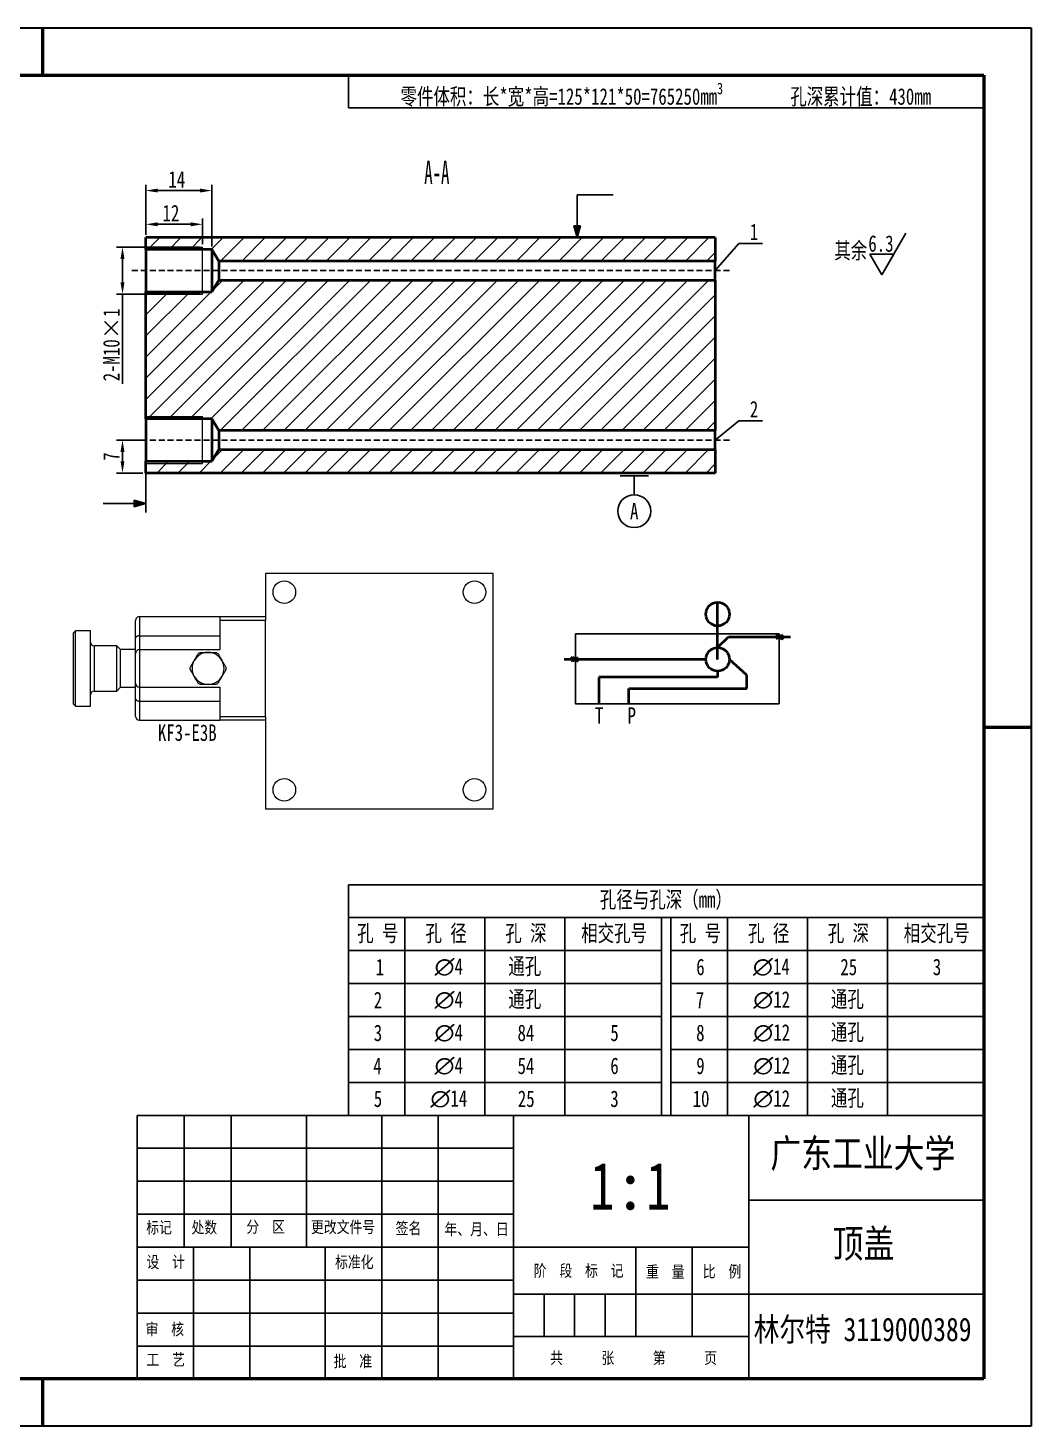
# Model space of a CAD drawing. Header units: millimetres. Extents: x 786 to 1206, y 249 to 546.
# Drawn here: x 992.7 to 1205.8, y 248.9 to 545.9 of the extents above; entities that cross this region are included whole.
import ezdxf
from ezdxf import colors
from ezdxf.entities.mleader import LeaderData, LeaderLine
from ezdxf.math import Vec2, Vec3

# ---------------------------------------------------------------- set-up
doc = ezdxf.new("R2010")
doc.units = ezdxf.units.MM
doc.linetypes.add('HIDDEN', pattern=[1.905, 1.27, -0.635])
doc.layers.add('10', color=7, linetype='Continuous')
for name, color, linetype, lineweight in [('总内框线', 7, 'Continuous', 50), ('总外框线', 7, 'Continuous', 30), ('粗实线', 7, 'Continuous', 40), ('细实线', 7, 'Continuous', 25), ('虚虚线', 7, 'Continuous', 15)]:
    doc.layers.add(name, color=color, linetype=linetype, lineweight=lineweight)
doc.styles.add('SLDTEXTSTYLE4', font='TXT', dxfattribs={"width": 0.7})
doc.styles.get("Standard").update_dxf_attribs({"font": '', "height": 3.5})
doc.styles.add('陈杰（2）', font='gbenor.shx', dxfattribs={"width": 0.8, "bigfont": 'gbcbig.shx'})
doc.styles.get('Standard').set_extended_font_data('HYSWLongFangSong')
doc.dimstyles.new('ISO-25', dxfattribs={"dimtxt": 2.5, "dimasz": 2.5, "dimexe": 1.25, "dimexo": 0.625, "dimtad": 1, "dimtxsty": 'Standard', "dimcen": 2.5, "dimadec": 0, "dimazin": 0, "dimtfac": 1, "dimtmove": 0, "dimatfit": 3, "dimfxl": 1, "dimarcsym": 0})
pattern_1 = [(45, (782.3147, 267.5102), (-2.245064, 2.245064), [])]

# ---------------------------------------------------------------- blocks, each defined once
blk = doc.blocks.new('*D43')
at = {"color": 0, "lineweight": -2, "transparency": 16777216}
for p, q in [((1029.11, 499.36), (1011.51, 499.36)), ((1012.76, 496.86), (1012.76, 491.86)), ((1029.11, 489.36), (1011.51, 489.36)), ((1012.76, 489.36), (1012.76, 470.31))]:
    blk.add_line(p, q, dxfattribs=at)
at = {"color": 0, "transparency": 16777216}
for points in [[(1012.34, 496.86), (1013.18, 496.86), (1012.76, 499.36)], [(1012.34, 491.86), (1013.18, 491.86), (1012.76, 489.36)]]:
    blk.add_solid(points, dxfattribs=at)
at = {"layer": 'Defpoints', "color": 0, "transparency": 16777216}
for p in [(1012.76, 499.36), (1029.74, 499.36), (1029.74, 489.36)]:
    blk.add_point(p, dxfattribs=at)
at = {"color": 0, "transparency": 16777216, "insert": (1008.63, 478.59), "char_height": 3.5, "attachment_point": 2, "rotation": 90}
blk.add_mtext('2-M10{\\fSimSun|b0|i0|c134|p2;×}1', dxfattribs=at)
blk = doc.blocks.new('*D44')
at = {"color": 0, "lineweight": -2, "transparency": 16777216}
for p, q in [((1017.74, 501.99), (1017.74, 505.45)), ((1029.74, 499.99), (1029.74, 505.45)), ((1020.24, 504.2), (1027.24, 504.2))]:
    blk.add_line(p, q, dxfattribs=at)
at = {"color": 0, "transparency": 16777216}
for points in [[(1020.24, 504.62), (1020.24, 503.78), (1017.74, 504.2)], [(1027.24, 504.62), (1027.24, 503.78), (1029.74, 504.2)]]:
    blk.add_solid(points, dxfattribs=at)
at = {"layer": 'Defpoints', "color": 0, "transparency": 16777216}
for p in [(1029.74, 504.2), (1017.74, 501.36), (1029.74, 499.36)]:
    blk.add_point(p, dxfattribs=at)
at = {"color": 0, "transparency": 16777216, "insert": (1023.05, 508.33), "char_height": 3.5, "attachment_point": 2}
blk.add_mtext('12', dxfattribs=at)
blk = doc.blocks.new('*D45')
at = {"color": 0, "lineweight": -2, "transparency": 16777216}
for p, q in [((1017.74, 501.99), (1017.74, 512.61)), ((1029.24, 511.36), (1020.24, 511.36)), ((1031.74, 499.49), (1031.74, 512.61))]:
    blk.add_line(p, q, dxfattribs=at)
at = {"color": 0, "transparency": 16777216}
for points in [[(1020.24, 511.78), (1020.24, 510.95), (1017.74, 511.36)], [(1029.24, 511.78), (1029.24, 510.95), (1031.74, 511.36)]]:
    blk.add_solid(points, dxfattribs=at)
at = {"layer": 'Defpoints', "color": 0, "transparency": 16777216}
for p in [(1017.74, 511.36), (1017.74, 501.36), (1031.74, 498.86)]:
    blk.add_point(p, dxfattribs=at)
at = {"color": 0, "transparency": 16777216, "insert": (1024.3, 515.49), "char_height": 3.5, "attachment_point": 2}
blk.add_mtext('14', dxfattribs=at)
blk = doc.blocks.new('*D53')
at = {"color": 0, "lineweight": -2, "transparency": 16777216}
for p, q in [((1017.11, 458.36), (1011.51, 458.36)), ((1012.76, 455.86), (1012.76, 453.86)), ((1017.11, 451.36), (1011.51, 451.36))]:
    blk.add_line(p, q, dxfattribs=at)
at = {"color": 0, "transparency": 16777216}
for points in [[(1012.34, 455.86), (1013.18, 455.86), (1012.76, 458.36)], [(1012.34, 453.86), (1013.18, 453.86), (1012.76, 451.36)]]:
    blk.add_solid(points, dxfattribs=at)
at = {"layer": 'Defpoints', "color": 0, "transparency": 16777216}
for p in [(1017.74, 458.36), (1012.76, 451.36), (1017.74, 451.36)]:
    blk.add_point(p, dxfattribs=at)
at = {"color": 0, "transparency": 16777216, "insert": (1010.38, 454.86), "char_height": 3.5, "attachment_point": 5, "rotation": 90}
blk.add_mtext('7', dxfattribs=at)
blk = doc.blocks.new('_None')
blk = doc.blocks.new('粗糙度')
at = {"layer": '细实线'}
for p, q in [((0, 0), (5.12, 8.87)), ((2.56, 4.43), (-2.56, 4.43)), ((-2.56, 4.43), (0, 0)), ((2.56, 4.43), (0, 0))]:
    blk.add_line(p, q, dxfattribs=at)

msp = doc.modelspace()

# ---------------------------------------------------------------- hatches: boundary and pattern name
h = msp.add_hatch(color=256)
h.dxf.hatch_style = 1
h.paths.add_polyline_path([(1110.097, 503.854), (1109.373, 503.854), (1109.373, 501.364)])
h.paths.add_polyline_path([(1109.373, 503.854), (1108.648, 503.854), (1109.373, 501.364)])
at = {"linetype": 'Continuous', "lineweight": 0}
h = msp.add_hatch(dxfattribs=at)
h.set_pattern_fill('ANSI31', style=0)
h.set_pattern_definition(pattern_1)
h.paths.add_polyline_path([(1138.737, 496.364), (1138.737, 501.364), (1017.737, 501.364), (1017.737, 498.864), (1031.737, 498.864), (1033.239, 496.364)], flags=0)
h = msp.add_hatch(dxfattribs=at)
h.set_pattern_fill('ANSI31', style=0)
h.set_pattern_definition(pattern_1)
h.paths.add_polyline_path([(1138.737, 460.364), (1138.737, 492.364), (1033.239, 492.364), (1031.737, 489.864), (1017.737, 489.864), (1017.737, 462.864), (1031.737, 462.864), (1033.239, 460.364)], flags=0)
h = msp.add_hatch(dxfattribs=at)
h.set_pattern_fill('ANSI31', style=0)
h.set_pattern_definition(pattern_1)
h.paths.add_polyline_path([(1138.737, 451.364), (1138.737, 456.364), (1033.239, 456.364), (1031.737, 453.864), (1017.737, 453.864), (1017.737, 451.364)], flags=0)
h = msp.add_hatch(color=256)
h.dxf.hatch_style = 1
h.paths.add_polyline_path([(1015.246, 445.63), (1015.246, 444.905), (1017.737, 444.905)])
h.paths.add_polyline_path([(1015.246, 444.905), (1015.246, 444.181), (1017.737, 444.905)])

# ---------------------------------------------------------------- linework, layer by layer
for p, q in [((1060.761, 528.907), (1060.761, 535.907)), ((1139.845, 535.907), (1195.845, 535.907)), ((1195.845, 535.907), (1195.845, 355.907)), ((1060.761, 528.907), (1195.845, 528.907)), ((1117.005, 510.459), (1109.373, 510.459)), ((1109.373, 510.459), (1109.373, 501.364)), ((1109.373, 501.364), (1108.648, 503.854)), ((1108.648, 503.854), (1109.373, 503.854)), ((1109.373, 501.364), (1110.097, 503.854)), ((1110.097, 503.854), (1109.373, 503.854)), ((1017.737, 458.364), (1017.737, 442.961)), ((1017.737, 444.905), (1015.246, 445.63)), ((1015.246, 445.63), (1015.246, 444.905)), ((1008.642, 444.905), (1017.737, 444.905)), ((1017.737, 444.905), (1015.246, 444.181)), ((1015.246, 444.181), (1015.246, 444.905)), ((1060.761, 356.907), (1060.761, 363.907)), ((1060.761, 363.907), (1195.845, 363.907)), ((1127.303, 356.907), (1060.761, 356.907)), ((1060.761, 356.907), (1060.761, 349.907)), ((1060.761, 356.907), (1072.761, 356.907)), ((1072.761, 356.907), (1072.761, 328.907)), ((1089.761, 356.907), (1101.761, 356.907)), ((1089.761, 328.907), (1089.761, 356.907)), ((1106.761, 356.907), (1106.761, 328.907)), ((1127.303, 356.907), (1129.303, 356.907)), ((1127.303, 356.907), (1127.303, 328.907)), ((1195.845, 356.907), (1129.303, 356.907)), ((1129.303, 356.907), (1129.303, 349.907)), ((1129.303, 356.907), (1141.303, 356.907)), ((1129.303, 356.907), (1129.303, 328.907)), ((1141.303, 356.907), (1141.303, 328.907)), ((1158.303, 328.907), (1158.303, 356.907)), ((1158.303, 356.907), (1170.303, 356.907)), ((1175.303, 356.907), (1175.303, 328.907)), ((1127.303, 349.907), (1060.761, 349.907)), ((1060.761, 349.907), (1060.761, 328.907)), ((1072.761, 349.907), (1084.761, 349.907)), ((1195.845, 349.907), (1129.303, 349.907)), ((1129.303, 349.907), (1129.303, 328.907)), ((1141.303, 349.907), (1153.303, 349.907)), ((1127.303, 342.907), (1060.761, 342.907)), ((1072.761, 342.907), (1072.761, 314.907)), ((1089.761, 314.907), (1089.761, 342.907)), ((1106.761, 342.907), (1106.761, 314.907)), ((1127.303, 342.907), (1127.303, 314.907)), ((1195.845, 342.907), (1129.303, 342.907)), ((1129.303, 342.907), (1129.303, 314.907)), ((1141.303, 342.907), (1141.303, 314.907)), ((1158.303, 314.907), (1158.303, 342.907)), ((1175.303, 342.907), (1175.303, 314.907)), ((1127.303, 335.907), (1060.761, 335.907)), ((1060.761, 335.907), (1060.761, 314.907)), ((1195.845, 335.907), (1129.303, 335.907)), ((1129.303, 335.907), (1129.303, 314.907)), ((1127.303, 328.907), (1060.761, 328.907)), ((1195.845, 328.907), (1129.303, 328.907)), ((1127.303, 321.907), (1060.761, 321.907)), ((1195.845, 321.907), (1129.303, 321.907)), ((1015.845, 314.907), (1195.845, 314.907)), ((1015.845, 258.907), (1015.845, 314.907)), ((1025.845, 314.907), (1025.845, 286.907)), ((1035.845, 314.907), (1035.845, 286.907)), ((1051.845, 314.907), (1051.845, 286.907)), ((1118.386, 314.907), (1051.845, 314.907)), ((1067.845, 314.907), (1067.845, 286.907)), ((1079.845, 314.907), (1079.845, 258.907)), ((1095.845, 314.907), (1095.845, 258.907)), ((1145.845, 258.907), (1145.845, 314.907)), ((1195.845, 314.907), (1195.845, 258.907)), ((1015.845, 307.907), (1095.845, 307.907)), ((1015.845, 300.907), (1095.845, 300.907)), ((1145.845, 296.907), (1195.845, 296.907)), ((1015.845, 293.907), (1095.845, 293.907)), ((1015.845, 286.907), (1145.845, 286.907)), ((1027.845, 286.907), (1027.845, 258.907)), ((1039.845, 286.907), (1039.845, 258.907)), ((1055.845, 286.907), (1055.845, 258.907)), ((1067.845, 286.907), (1067.845, 258.907)), ((1121.845, 267.907), (1121.845, 286.907)), ((1133.845, 267.907), (1133.845, 286.907)), ((1015.845, 279.907), (1095.845, 279.907)), ((1095.845, 276.907), (1145.845, 276.907)), ((1102.345, 276.907), (1102.345, 267.907)), ((1108.845, 276.907), (1108.845, 267.907)), ((1115.345, 276.907), (1115.345, 267.907)), ((1145.845, 276.907), (1195.845, 276.907)), ((1015.845, 272.907), (1095.845, 272.907)), ((1095.845, 267.907), (1145.845, 267.907)), ((1015.845, 265.907), (1095.845, 265.907)), ((1195.845, 258.907), (1015.845, 258.907))]:
    msp.add_line(p, q)
at = {"color": 7, "linetype": 'Continuous', "lineweight": 40}
for p, q in [((1138.737, 501.364), (1017.737, 501.364)), ((1017.737, 498.864), (1017.737, 501.364)), ((1138.737, 501.364), (1138.737, 496.364)), ((1031.737, 498.864), (1017.737, 498.864)), ((1017.737, 498.864), (1017.737, 489.864)), ((1031.737, 498.864), (1031.737, 489.864)), ((1033.239, 496.364), (1031.737, 498.864)), ((1138.737, 496.364), (1033.239, 496.364)), ((1033.239, 496.364), (1033.239, 492.364)), ((1138.737, 492.364), (1138.737, 496.364)), ((1031.737, 489.864), (1033.239, 492.364)), ((1033.239, 492.364), (1138.737, 492.364)), ((1138.737, 492.364), (1138.737, 460.364)), ((1017.737, 489.864), (1031.737, 489.864)), ((1017.737, 462.864), (1017.737, 489.864)), ((1031.737, 462.864), (1017.737, 462.864)), ((1017.737, 462.864), (1017.737, 453.864)), ((1031.737, 462.864), (1031.737, 453.864)), ((1033.239, 460.364), (1031.737, 462.864)), ((1138.737, 460.364), (1033.239, 460.364)), ((1033.239, 460.364), (1033.239, 456.364)), ((1138.737, 456.364), (1138.737, 460.364)), ((1031.737, 453.864), (1033.239, 456.364)), ((1033.239, 456.364), (1138.737, 456.364)), ((1138.737, 456.364), (1138.737, 451.364)), ((1017.737, 451.364), (1017.737, 453.864)), ((1017.737, 453.864), (1031.737, 453.864)), ((1138.737, 451.364), (1017.737, 451.364))]:
    msp.add_line(p, q, dxfattribs=at)
at = {"color": 7, "linetype": 'Continuous', "lineweight": 0}
for p, q in [((1017.737, 499.364), (1029.737, 499.364)), ((1029.737, 489.364), (1029.737, 499.364)), ((1017.737, 489.364), (1029.737, 489.364)), ((1017.737, 463.364), (1029.737, 463.364)), ((1029.737, 453.364), (1029.737, 463.364)), ((1017.737, 453.364), (1029.737, 453.364))]:
    msp.add_line(p, q, dxfattribs=at)
at = {"linetype": 'HIDDEN'}
for p, q in [((1141.737, 494.364), (1014.737, 494.364)), ((1141.737, 458.364), (1014.737, 458.364))]:
    msp.add_line(p, q, dxfattribs=at)
at = {"color": 7, "linetype": 'Continuous', "lineweight": 15}
for p, q in [((1043.147, 430.047), (1043.147, 420.847)), ((1091.547, 430.047), (1043.147, 430.047)), ((1091.547, 380.047), (1091.547, 430.047)), ((1015.547, 416.297), (1015.547, 420.047)), ((1016.347, 420.847), (1016.347, 416.776)), ((1016.347, 420.847), (1033.547, 420.847)), ((1033.547, 420.847), (1043.147, 420.847)), ((1033.547, 420.047), (1033.547, 420.847)), ((1043.147, 420.047), (1033.547, 420.047)), ((1033.547, 413.847), (1033.547, 420.047)), ((1043.147, 420.847), (1043.147, 420.047)), ((1043.147, 399.647), (1043.147, 420.047)), ((1002.747, 417.847), (1002.347, 417.447)), ((1002.347, 402.247), (1002.347, 417.447)), ((1005.947, 417.847), (1002.747, 417.847)), ((1002.747, 401.847), (1002.747, 417.847)), ((1005.947, 401.847), (1005.947, 417.847)), ((1015.547, 413.047), (1015.547, 416.297)), ((1016.347, 416.776), (1016.347, 413.847)), ((1016.347, 416.776), (1033.547, 416.776)), ((1011.547, 414.647), (1006.747, 414.647)), ((1012.347, 413.847), (1011.547, 414.647)), ((1011.547, 405.047), (1011.547, 414.647)), ((1015.547, 413.847), (1012.347, 413.847)), ((1012.347, 405.847), (1012.347, 413.847)), ((1015.547, 406.647), (1015.547, 413.047)), ((1016.347, 413.847), (1016.347, 405.847)), ((1016.347, 413.847), (1033.547, 413.847)), ((1006.747, 405.047), (1011.547, 405.047)), ((1011.547, 405.047), (1012.347, 405.847)), ((1012.347, 405.847), (1015.547, 405.847)), ((1015.547, 403.398), (1015.547, 406.647)), ((1016.347, 405.847), (1033.547, 405.847)), ((1016.347, 405.847), (1016.347, 402.919)), ((1033.547, 399.647), (1033.547, 405.847)), ((1002.347, 402.247), (1002.747, 401.847)), ((1002.747, 401.847), (1005.947, 401.847)), ((1015.547, 399.647), (1015.547, 403.398)), ((1016.347, 402.919), (1033.547, 402.919)), ((1016.347, 402.919), (1016.347, 398.847)), ((1016.347, 398.847), (1033.547, 398.847)), ((1033.547, 399.647), (1043.147, 399.647)), ((1033.547, 398.847), (1033.547, 399.647)), ((1043.147, 398.847), (1033.547, 398.847)), ((1043.147, 399.647), (1043.147, 398.847)), ((1043.147, 398.847), (1043.147, 380.047)), ((1043.147, 380.047), (1091.547, 380.047))]:
    msp.add_line(p, q, dxfattribs=at)
at = {"color": 8, "linetype": 'Continuous', "lineweight": 15}
for p, q in [((1006.747, 414.647), (1006.747, 409.847)), ((1006.747, 409.847), (1006.747, 405.047))]:
    msp.add_line(p, q, dxfattribs=at)
msp.add_lwpolyline([(1109.027, 417.194), (1152.282, 417.194), (1152.282, 402.34), (1109.027, 402.34)], close=True)
at = {"color": 7, "linetype": 'Continuous', "lineweight": 15}
for centre in [(1047.147, 426.047), (1087.547, 426.047), (1047.147, 384.047), (1087.547, 384.047)]:
    msp.add_circle(centre, 2.4, dxfattribs=at)
for centre, radius, start, end in [((1016.347, 420.047), 0.8, 90, 180), ((1006.747, 415.447), 0.8, 180, 270), ((1016.347, 413.047), 0.8, 90, 180), ((1030.947, 409.847), 3.4, 90, 150), ((1030.947, 409.847), 3.4, 30, 90), ((1030.947, 409.847), 3.4, 150, 210), ((1030.947, 409.847), 3.4, 330, 30), ((1030.947, 409.847), 3.4, 210, 270), ((1030.947, 409.847), 3.4, 270, 330), ((1006.747, 404.247), 0.8, 90, 180), ((1016.347, 406.647), 0.8, 180, 270), ((1016.347, 399.647), 0.8, 180, 270)]:
    msp.add_arc(centre, radius, start, end, dxfattribs=at)
for points, knots in [([(1016.347, 416.776), (1016.266, 416.772), (1016.104, 416.763), (1015.887, 416.699), (1015.707, 416.601), (1015.579, 416.465), (1015.547, 416.357), (1015.547, 416.298), (1015.547, 416.297)], [0, 0, 0, 0, 0.17821428, 0.35608093, 0.54293141, 0.75357704, 0.99721607, 1, 1, 1, 1]), ([(1028.003, 411.547), (1028.109, 411.731), (1028.324, 412.104), (1028.573, 412.536), (1028.714, 412.78), (1028.753, 412.847)], [0, 0, 0, 0, 0.4123753, 0.8375042, 1, 1, 1, 1]), ([(1028.753, 412.847), (1028.794, 412.907), (1028.875, 413.026), (1029.061, 413.16), (1029.26, 413.236), (1029.387, 413.244), (1029.446, 413.247)], [0, 0, 0, 0, 0.2645213, 0.5301062, 0.7800825, 1, 1, 1, 1]), ([(1029.446, 413.247), (1029.554, 413.247), (1029.846, 413.247), (1030.347, 413.247), (1030.745, 413.247), (1030.947, 413.247)], [0, 0, 0, 0, 0.2252602, 0.6080099, 1, 1, 1, 1]), ([(1030.947, 413.247), (1030.977, 413.247), (1031.181, 413.247), (1031.564, 413.247), (1032.036, 413.247), (1032.326, 413.247), (1032.448, 413.247)], [0, 0, 0, 0, 0.05726476, 0.39769655, 0.74528461, 1, 1, 1, 1]), ([(1032.448, 413.247), (1032.52, 413.242), (1032.664, 413.231), (1032.872, 413.137), (1033.038, 413.003), (1033.108, 412.897), (1033.141, 412.847)], [0, 0, 0, 0, 0.264535, 0.5301182, 0.7800938, 1, 1, 1, 1]), ([(1033.141, 412.847), (1033.253, 412.653), (1033.481, 412.258), (1033.739, 411.812), (1033.877, 411.573), (1033.892, 411.547)], [0, 0, 0, 0, 0.4639764, 0.941917, 1, 1, 1, 1]), ([(1027.252, 409.447), (1027.221, 409.512), (1027.158, 409.642), (1027.136, 409.87), (1027.169, 410.08), (1027.226, 410.194), (1027.252, 410.247)], [0, 0, 0, 0, 0.2645213, 0.5301062, 0.7800825, 1, 1, 1, 1]), ([(1027.252, 410.247), (1027.364, 410.442), (1027.592, 410.837), (1027.85, 411.283), (1027.988, 411.522), (1028.003, 411.547)], [0, 0, 0, 0, 0.4639764, 0.941917, 1, 1, 1, 1]), ([(1033.892, 411.547), (1033.998, 411.364), (1034.213, 410.991), (1034.462, 410.559), (1034.603, 410.315), (1034.642, 410.247)], [0, 0, 0, 0, 0.4123753, 0.8375042, 1, 1, 1, 1]), ([(1034.642, 410.247), (1034.673, 410.183), (1034.736, 410.053), (1034.759, 409.825), (1034.725, 409.615), (1034.669, 409.501), (1034.642, 409.447)], [0, 0, 0, 0, 0.2645213, 0.5301062, 0.7800825, 1, 1, 1, 1]), ([(1028.003, 408.147), (1027.897, 408.331), (1027.681, 408.704), (1027.432, 409.136), (1027.291, 409.38), (1027.252, 409.447)], [0, 0, 0, 0, 0.41237527, 0.83750422, 1, 1, 1, 1]), ([(1028.753, 406.847), (1028.641, 407.042), (1028.413, 407.437), (1028.155, 407.883), (1028.018, 408.122), (1028.003, 408.147)], [0, 0, 0, 0, 0.4639764, 0.941917, 1, 1, 1, 1]), ([(1033.892, 408.147), (1033.786, 407.964), (1033.57, 407.591), (1033.321, 407.159), (1033.18, 406.915), (1033.141, 406.847)], [0, 0, 0, 0, 0.41237527, 0.83750422, 1, 1, 1, 1]), ([(1034.642, 409.447), (1034.53, 409.253), (1034.302, 408.858), (1034.044, 408.412), (1033.907, 408.173), (1033.892, 408.147)], [0, 0, 0, 0, 0.4639764, 0.941917, 1, 1, 1, 1]), ([(1029.446, 406.447), (1029.374, 406.453), (1029.23, 406.464), (1029.022, 406.558), (1028.856, 406.692), (1028.786, 406.798), (1028.753, 406.847)], [0, 0, 0, 0, 0.264535, 0.5301182, 0.7800938, 1, 1, 1, 1]), ([(1030.947, 406.447), (1030.75, 406.447), (1030.352, 406.447), (1029.851, 406.447), (1029.554, 406.447), (1029.446, 406.447)], [0, 0, 0, 0, 0.3822074, 0.7747413, 1, 1, 1, 1]), ([(1032.448, 406.447), (1032.326, 406.447), (1032.039, 406.447), (1031.567, 406.447), (1031.185, 406.447), (1030.977, 406.447), (1030.947, 406.447)], [0, 0, 0, 0, 0.2547162, 0.5954955, 0.9427351, 1, 1, 1, 1]), ([(1033.141, 406.847), (1033.1, 406.788), (1033.019, 406.669), (1032.834, 406.535), (1032.635, 406.459), (1032.508, 406.451), (1032.448, 406.447)], [0, 0, 0, 0, 0.26452127, 0.5301062, 0.78008249, 1, 1, 1, 1]), ([(1015.547, 403.398), (1015.547, 403.397), (1015.547, 403.338), (1015.579, 403.23), (1015.707, 403.094), (1015.887, 402.996), (1016.104, 402.932), (1016.266, 402.923), (1016.347, 402.919)], [0, 0, 0, 0, 0.00278393, 0.24642296, 0.45706859, 0.64391907, 0.82178572, 1, 1, 1, 1])]:
    msp.add_open_spline(points, degree=3, knots=knots, dxfattribs=at)
at = {"lineweight": 40}
msp.add_solid([(1138.959, 422.792), (1139.52, 422.797), (1139.242, 423.895)], dxfattribs=at)
at = {"layer": '总内框线'}
for p, q in [((995.845, 535.907), (995.845, 545.907)), ((795.845, 535.907), (1195.845, 535.907)), ((1195.845, 535.907), (1195.845, 258.907)), ((1195.845, 397.407), (1205.845, 397.407)), ((1195.845, 258.907), (795.845, 258.907)), ((995.845, 248.907), (995.845, 258.907))]:
    msp.add_line(p, q, dxfattribs=at)
at = {"layer": '总外框线'}
for p, q in [((785.845, 545.907), (1205.845, 545.907)), ((1205.845, 545.907), (1205.845, 248.907)), ((1205.845, 248.907), (785.845, 248.907))]:
    msp.add_line(p, q, dxfattribs=at)
at = {"layer": '粗实线', "lineweight": -3}
msp.add_line((1118.514, 450.754), (1124.514, 450.754), dxfattribs=at)
at = {"layer": '粗实线', "lineweight": 40}
for p, q in [((1139.242, 411.769), (1139.242, 418.879)), ((1139.242, 414.277), (1141.545, 416.547)), ((1141.545, 416.547), (1152.282, 416.547)), ((1152.282, 416.547), (1151.7, 417.009)), ((1152.282, 416.547), (1151.7, 416.086)), ((1152.282, 416.547), (1152.865, 417.009)), ((1152.282, 416.547), (1152.865, 416.086)), ((1152.616, 416.547), (1153.199, 417.009)), ((1152.616, 416.547), (1153.199, 416.086)), ((1152.616, 416.547), (1154.706, 416.547)), ((1108.693, 411.769), (1106.603, 411.769)), ((1108.693, 411.769), (1108.11, 412.231)), ((1108.693, 411.769), (1108.11, 411.308)), ((1109.027, 411.769), (1108.445, 412.231)), ((1109.027, 411.769), (1108.445, 411.308)), ((1109.027, 411.769), (1109.61, 412.231)), ((1136.734, 411.769), (1109.027, 411.769)), ((1109.027, 411.769), (1109.61, 411.308)), ((1145.456, 408.453), (1141.75, 411.769)), ((1139.242, 408.007), (1113.982, 408.007)), ((1113.982, 407.946), (1113.982, 402.34)), ((1139.242, 409.261), (1139.242, 408.007)), ((1145.456, 405.58), (1145.456, 408.453)), ((1120.376, 402.34), (1120.376, 405.58)), ((1120.376, 405.58), (1145.456, 405.58))]:
    msp.add_line(p, q, dxfattribs=at)
for centre in [(1139.242, 421.387), (1139.242, 411.769)]:
    msp.add_circle(centre, 2.508, dxfattribs=at)
at = {"layer": '细实线'}
msp.add_line((1121.514, 450.754), (1121.514, 446.754), dxfattribs=at)
msp.add_circle((1121.514, 443.254), 3.5, dxfattribs=at)
at = {"layer": '虚虚线', "lineweight": 40}
msp.add_line((1139.242, 418.879), (1139.242, 423.895), dxfattribs=at)
msp.add_line((1139.242, 418.879), (1139.242, 423.895), dxfattribs=at)

# ---------------------------------------------------------------- block references
msp.add_blockref('粗糙度', (1174.124, 493.433))

# ---------------------------------------------------------------- texts
for s, width, gutter_width, heights, insert, char_height, attachment_point in [('\\A1;零件体积：长*宽*高=125*121*50=765250mm{\\H0.7x;\\S3^ ;}        孔深累计值：430mm', 135.0833, 17.5, [7], (1128.222, 531.719), 3.5, 5), ('其余', 14.41013, 17.5, [0], (1164.028, 500.387), 3.5, 1), ('6.3', 5.41708, 17.5, [0], (1171.267, 501.866), 3.5, 1), ('T', 9.16779, 28.455, [0], (1113.169, 401.617), 3.5, 1), ('P', 15.35562, 28.455, [0], (1120.098, 401.591), 3.5, 1), ('KF3-E3B', 14.15536, 17.5, [0], (1020.274, 397.956), 3.5, 1), ('\\A1;孔径与孔深（mm）', 135.0833, 17.5, [7], (1128.242, 360.522), 3.5, 5), ('\\pi1.86853;孔 号', 12, 17.5, [0], (1060.761, 353.407), 3.5, 4), ('\\pi4.38322;孔 径', 17, 17.5, [0], (1072.761, 353.407), 3.5, 4), ('\\pi4.33916;孔 深', 17, 17.5, [0], (1089.761, 353.407), 3.5, 4), ('\\pi3.48621;相交孔号', 20.54165, 17.5, [0], (1106.761, 353.407), 3.5, 4), ('\\pi1.86853;孔 号', 12, 17.5, [0], (1129.303, 353.407), 3.5, 4), ('\\pi4.38322;孔 径', 17, 17.5, [0], (1141.303, 353.407), 3.5, 4), ('\\pi4.33916;孔 深', 17, 17.5, [0], (1158.303, 353.407), 3.5, 4), ('\\pi3.48621;相交孔号', 20.54165, 17.5, [0], (1175.303, 353.407), 3.5, 4), ('\\pi5.79196;1', 12, 17.5, [0], (1060.761, 346.407), 3.5, 4), ('\\pi6.30699;{\\fISOCPEUR|b0|i0|c0|p34;∅}4', 17, 17.5, [0], (1072.761, 346.407), 3.5, 4), ('通孔', 17, 17.5, [0], (1098.261, 346.407), 3.5, 5), ('\\pi5.3979;6', 12, 17.5, [0], (1129.303, 346.407), 3.5, 4), ('\\pi5.42832;{\\fISOCPEUR|b0|i0|c0|p34;∅}14', 17, 17.5, [0], (1141.303, 346.407), 3.5, 4), ('\\pi7.01434;25', 17, 17.5, [0], (1158.303, 346.407), 3.5, 4), ('\\pi9.66383;3', 20.54165, 17.5, [0], (1175.303, 346.407), 3.5, 4), ('通孔', 17, 17.5, [0], (1098.261, 339.407), 3.5, 5), ('通孔', 17, 17.5, [0], (1166.803, 339.407), 3.5, 5), ('\\pi5.3979;2', 12, 17.5, [3.5], (1060.761, 339.407), 3.5, 4), ('\\pi6.30699;{\\fISOCPEUR|b0|i0|c0|p34;∅}4', 17, 17.5, [0], (1072.761, 339.407), 3.5, 4), ('\\pi5.29755;7', 12, 17.5, [3.5], (1129.303, 339.407), 3.5, 4), ('\\pi5.50175;{\\fISOCPEUR|b0|i0|c0|p34;∅}12', 17, 17.5, [0], (1141.303, 339.407), 3.5, 4), ('\\pi5.39301;3', 12, 17.5, [0], (1060.761, 332.407), 3.5, 4), ('\\pi6.30699;{\\fISOCPEUR|b0|i0|c0|p34;∅}4', 17, 17.5, [0], (1072.761, 332.407), 3.5, 4), ('\\pi6.94825;84', 17, 17.5, [0], (1089.761, 332.407), 3.5, 4), ('\\pi9.66873;5', 20.54165, 17.5, [0], (1106.761, 332.407), 3.5, 4), ('\\pi5.37098;8', 12, 17.5, [0], (1129.303, 332.407), 3.5, 4), ('\\pi5.50175;{\\fISOCPEUR|b0|i0|c0|p34;∅}12', 17, 17.5, [0], (1141.303, 332.407), 3.5, 4), ('通孔', 17, 17.5, [0], (1166.803, 332.407), 3.5, 5), ('\\pi5.28776;4', 12, 17.5, [3.5], (1060.761, 325.407), 3.5, 4), ('\\pi6.30699;{\\fISOCPEUR|b0|i0|c0|p34;∅}4', 17, 17.5, [0], (1072.761, 325.407), 3.5, 4), ('\\pi6.9507;54', 17, 17.5, [0], (1089.761, 325.407), 3.5, 4), ('\\pi9.66873;6', 20.54165, 17.5, [0], (1106.761, 325.407), 3.5, 4), ('\\pi5.39056;9', 12, 17.5, [3.5], (1129.303, 325.407), 3.5, 4), ('\\pi5.50175;{\\fISOCPEUR|b0|i0|c0|p34;∅}12', 17, 17.5, [0], (1141.303, 325.407), 3.5, 4), ('通孔', 17, 17.5, [0], (1166.803, 325.407), 3.5, 5), ('\\pi5.3979;5', 12, 17.5, [0], (1060.761, 318.407), 3.5, 4), ('\\pi5.42832;{\\fISOCPEUR|b0|i0|c0|p34;∅}14', 17, 17.5, [0], (1072.761, 318.407), 3.5, 4), ('\\pi7.01434;25', 17, 17.5, [0], (1089.761, 318.407), 3.5, 4), ('\\pi9.66383;3', 20.54165, 17.5, [0], (1106.761, 318.407), 3.5, 4), ('\\pi4.62692;10', 12, 17.5, [0], (1129.303, 318.407), 3.5, 4), ('\\pi5.50175;{\\fISOCPEUR|b0|i0|c0|p34;∅}12', 17, 17.5, [0], (1141.303, 318.407), 3.5, 4), ('通孔', 17, 17.5, [0], (1166.803, 318.407), 3.5, 5), ('1{\\fNSimSun|b0|i0|c134|p49;:}1', 50, 17.5, [0], (1112.18, 304.907), 10, 1)]:
    msp.add_mtext_dynamic_manual_height_columns(s, width=width, gutter_width=gutter_width, heights=heights, dxfattribs=dict(insert=insert, char_height=char_height, attachment_point=attachment_point))
at = {"attachment_point": 1, "style": '陈杰（2）'}
for s, insert, char_height, width in [('{\\fSimSun|b0|i0|c134|p2;广东工业大学}', (1150.452, 309.851), 6, 93.01929), ('{\\fSimSun|b0|i0|c134|p2;标记}', (1017.8, 292.348), 2.5, 93.01929), ('{\\fSimSun|b0|i0|c134|p2;处数}', (1027.421, 292.363), 2.5, 93.01929), ('{\\fSimSun|b0|i0|c134|p2;分\u3000区}', (1039.082, 292.487), 2.5, 93.01929), ('{\\fSimSun|b0|i0|c134|p2;更改文件号}', (1052.816, 292.432), 2.5, 93.01929), ('{\\fSimSun|b0|i0|c134|p2;签名}', (1070.801, 292.174), 2.5, 93.01929), ('{\\fSimSun|b0|i0|c134|p2;年、月、日}', (1081.195, 291.98), 2.5, 93.01929), ('{\\fSimSun|b0|i0|c134|p2;顶盖}', (1163.679, 290.665), 6, 93.01929), ('{\\fSimSun|b0|i0|c134|p2;设\u3000计}', (1017.859, 285.007), 2.5, 93.01929), ('{\\fSimSun|b0|i0|c134|p2;标准化}', (1057.933, 284.993), 2.5, 93.01929), ('{\\fSimSun|b0|i0|c134|p2;阶\u3000段\u3000标\u3000记}', (1100.149, 283.16), 2.5, 93.01929), ('{\\fSimSun|b0|i0|c134|p2;重\u3000量}', (1124.032, 282.932), 2.5, 93.01929), ('{\\fSimSun|b0|i0|c134|p2;比\u3000例}', (1136.084, 283.001), 2.5, 93.01929), ('{\\fSimSun|b0|i0|c134|p2;审\u3000核}', (1017.655, 270.739), 2.5, 93.01929), ('{\\fSimSun|b0|i0|c134|p2;林尔特 3119000389}', (1146.907, 271.943), 5, 97.82429), ('{\\fSimSun|b0|i0|c134|p2;工\u3000艺}', (1017.859, 264.253), 2.5, 93.01929), ('{\\fSimSun|b0|i0|c134|p2;共\u3000\u3000\u3000张\u3000\u3000\u3000第\u3000\u3000\u3000页}', (1103.642, 264.635), 2.5, 93.01929), ('{\\fSimSun|b0|i0|c134|p2;批\u3000准}', (1057.627, 263.935), 2.5, 93.01929)]:
    msp.add_mtext(s, dxfattribs=dict(at, insert=insert, char_height=char_height, width=width))
at = {"layer": '10', "insert": (1079.564, 517.75), "char_height": 5, "attachment_point": 2, "style": 'SLDTEXTSTYLE4'}
msp.add_mtext('{\\fHYSWLongFangSong|b0|i0|c134|p2;A-A}', dxfattribs=at)
at = {"layer": '细实线', "insert": (1121.514, 443.254), "char_height": 3.5, "attachment_point": 5}
msp.add_mtext_dynamic_manual_height_columns('A', width=7, gutter_width=17.5, heights=[0], dxfattribs=at)

# ---------------------------------------------------------------- dimensions: what is measured, and where the dimension line sits
for base, p1, p2, picture, middle in [((1017.737, 511.364), (1031.737, 498.864), (1017.737, 501.364), '*D45', (1024.297, 511.364)), ((1029.737, 504.201), (1017.737, 501.364), (1029.737, 499.364), '*D44', (1023.055, 504.201))]:
    dim = msp.add_linear_dim(base=base, p1=p1, p2=p2, dimstyle='ISO-25', override={"dimtxt": 3.5, "dimfxl": 1.25})
    dim.commit()
    dim.dimension.update_dxf_attribs({"geometry": picture, "text_midpoint": middle, "dimtype": 160})
dim = msp.add_linear_dim(base=(1012.759, 499.364), p1=(1029.737, 489.364), p2=(1029.737, 499.364), angle=90, text='2-M10{\\fSimSun|b0|i0|c134|p2;×}1', dimstyle='ISO-25', override={"dimtxt": 3.5, "dimfxl": 1.25})
dim.commit()
dim.dimension.update_dxf_attribs({"geometry": '*D43', "text_midpoint": (1012.759, 478.586), "dimtype": 160})
dim = msp.add_linear_dim(base=(1012.759, 451.364), p1=(1017.737, 458.364), p2=(1017.737, 451.364), angle=90, dimstyle='ISO-25', override={"dimtxt": 3.5, "dimtoh": 1, "dimcen": -2.5, "dimatfit": 0, "dimfxl": 1.25})
dim.commit()
dim.dimension.update_dxf_attribs({"geometry": '*D53', "text_midpoint": (1010.384, 454.864)})

# ---------------------------------------------------------------- leaders
ml = msp.add_multileader_mtext('Standard')
ml.set_content('1', color=256)
ml.set_leader_properties()
ml.set_arrow_properties(name='NONE')
ml.build(insert=Vec2(0, 0))
ml.multileader.update_dxf_attribs({"text_left_attachment_type": 6, "text_right_attachment_type": 6, "dogleg_length": 0.36})
ctx = ml.context
ctx.base_point, ctx.char_height, ctx.plane_origin = Vec3(1144.08, 500.13), 3.5, Vec3(1138.737, 494.364)
ctx.left_attachment, ctx.right_attachment = 6, 6
notes = []
notes.append((ctx, [(0, (1, 1, 0), (1143.72, 500.13), (1, 0), 0.36, [(0, [(1138.737, 494.364)], 0, [])])]))
ctx.mtext.insert, ctx.mtext.flow_direction = Vec3(1146.08, 504.33), 5
ml = msp.add_multileader_mtext('Standard')
ml.set_content('2', color=256)
ml.set_leader_properties()
ml.set_arrow_properties(name='NONE')
ml.build(insert=Vec2(0, 0))
ml.multileader.update_dxf_attribs({"text_left_attachment_type": 6, "text_right_attachment_type": 6, "dogleg_length": 0.36})
ctx = ml.context
ctx.base_point, ctx.char_height, ctx.plane_origin = Vec3(1144.08, 462.471), 3.5, Vec3(1138.737, 458.364)
ctx.left_attachment, ctx.right_attachment = 6, 6
notes.append((ctx, [(0, (1, 1, 0), (1143.72, 462.471), (1, 0), 0.36, [(0, [(1138.737, 458.364)], 0, [])])]))
ctx.mtext.insert, ctx.mtext.flow_direction = Vec3(1146.08, 466.671), 5
for ctx, leaders in notes:
    for number, flags, end, landing, length, lines in leaders:
        leader = LeaderData()
        leader.index, (leader.has_last_leader_line, leader.has_dogleg_vector, leader.attachment_direction) = number, flags
        leader.last_leader_point, leader.dogleg_vector, leader.dogleg_length = Vec3(end), Vec3(landing), length
        for number, points, colour, breaks in lines:
            line = LeaderLine()
            line.index, line.vertices, line.color, line.breaks = number, Vec3.list(points), colors.encode_raw_color(colour), breaks
            leader.lines.append(line)
        ctx.leaders.append(leader)

doc.saveas('drawing.dxf')
